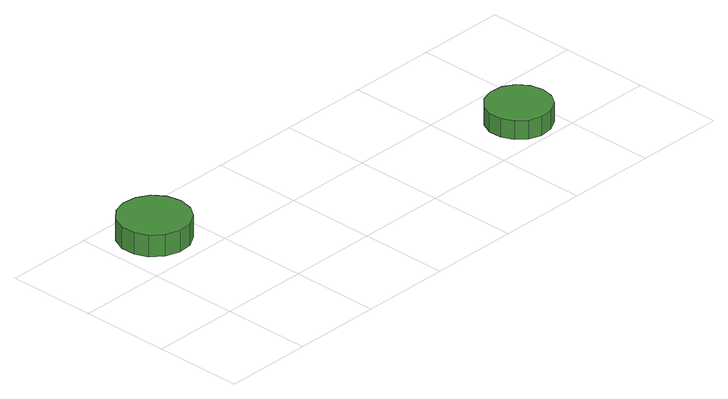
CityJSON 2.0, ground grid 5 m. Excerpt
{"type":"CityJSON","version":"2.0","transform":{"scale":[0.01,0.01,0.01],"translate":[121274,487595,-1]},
"CityObjects":{
"tree1":{"type":"SolitaryVegetationObject","attributes":{"function":"something"},"geometry":[{"type":"MultiSurface","lod":"1","boundaries":[[[0,1,2,3,4,5,6,7,8,9,10,11,12,13,14]],[[15,16,17,18,19,20,21,22,23,24,25,26,27,28,29]],[[0,29,28,1]],[[1,28,27,2]],[[2,27,26,3]],[[3,26,25,4]],[[4,25,24,5]],[[5,24,23,6]],[[6,23,22,7]],[[7,22,21,8]],[[8,21,20,9]],[[9,20,19,10]],[[10,19,18,11]],[[11,18,17,12]],[[12,17,16,13]],[[13,16,15,14]],[[14,15,29,0]]]}]},
"tree2":{"type":"SolitaryVegetationObject","attributes":{"function":"something"},"geometry":[{"type":"MultiSurface","lod":"1","boundaries":[[[30,31,32,33,34,35,36,37,38,39,40,41,42,43,44]],[[45,46,47,48,49,50,51,52,53,54,55,56,57,58,59]],[[30,59,58,31]],[[31,58,57,32]],[[32,57,56,33]],[[33,56,55,34]],[[34,55,54,35]],[[35,54,53,36]],[[36,53,52,37]],[[37,52,51,38]],[[38,51,50,39]],[[39,50,49,40]],[[40,49,48,41]],[[41,48,47,42]],[[42,47,46,43]],[[43,46,45,44]],[[44,45,59,30]]]}]}
},
"vertices":[
[468,770,188],[451,850,188],[403,916,188],[333,956,188],[251,965,188],[174,940,188],[113,885,188],[80,811,188],[80,729,188],[113,655,188],[174,600,188],[251,575,188],[333,583,188],[403,624,188],[451,690,188],[451,690,63],[403,624,63],[333,583,63],[251,575,63],[174,600,63],[113,655,63],[80,729,63],[80,811,63],[113,885,63],[174,940,63],[251,965,63],[333,956,63],[403,916,63],[451,850,63],[468,770,63],
[2503,200,176],[2487,272,176],[2444,332,176],[2380,369,176],[2306,376,176],[2236,354,176],[2181,304,176],[2151,236,176],[2151,163,176],[2181,95,176],[2236,46,176],[2306,23,176],[2380,30,176],[2444,67,176],[2487,127,176],[2487,127,68],[2444,67,68],[2380,30,68],[2306,23,68],[2236,46,68],[2181,95,68],[2151,163,68],[2151,236,68],[2181,304,68],[2236,354,68],[2306,376,68],[2380,369,68],[2444,332,68],[2487,272,68],[2503,200,68]
]}
